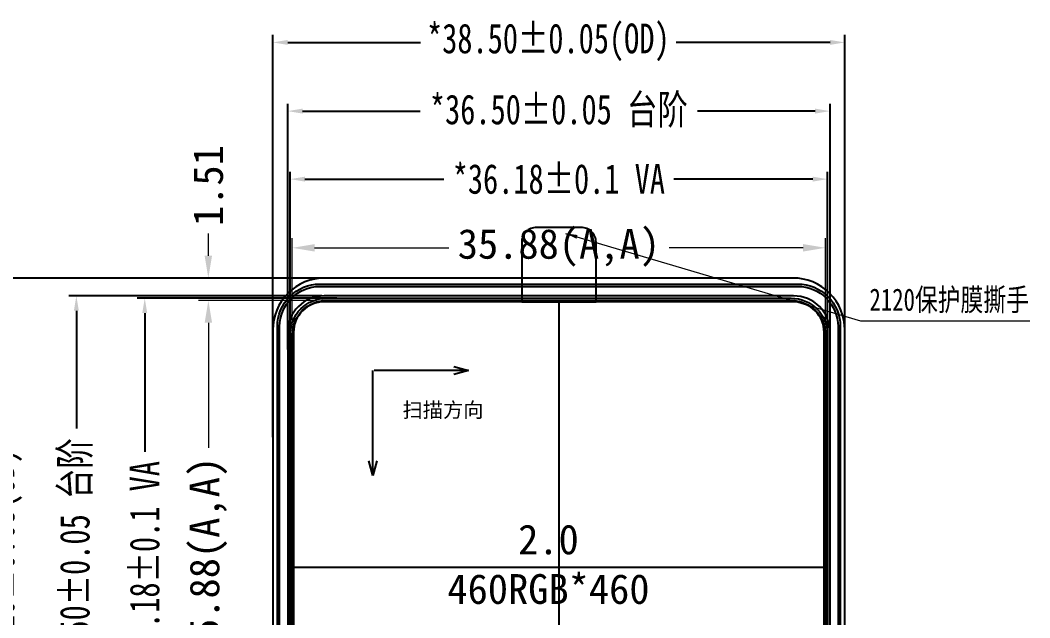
# Model space of a CAD drawing. Header units: millimetres. Extents: x -1677 to -687, y -1765 to -1070.
# Drawn here: x -1636.9 to -1569, y -1596.2 to -1556 of the extents above; entities that cross this region are included whole.
import ezdxf

# ---------------------------------------------------------------- set-up
doc = ezdxf.new("R2010")
doc.units = ezdxf.units.MM
for name, color, linetype in [('dim', 3, 'Continuous'), ('L61', 4, 'Continuous'), ('lens', 6, 'Continuous')]:
    doc.layers.add(name, color=color, linetype=linetype)
doc.layers.add('text', color=212, linetype='Continuous', lineweight=20)
doc.layers.add('标注', color=3, linetype='Continuous', lineweight=15)
doc.styles.add('RD', font='ROMAND.shx', dxfattribs={"width": 0.8})
doc.styles.add('ROMANC', font='romanc.shx', dxfattribs={"bigfont": 'gbcbig.shx'})
doc.styles.get("Standard").update_dxf_attribs({"font": 'txt.shx'})
doc.styles.add('宋', font='SimSun.ttf', dxfattribs={"height": 2})
doc.styles.add('宋体', font='SimSun.ttf', dxfattribs={"width": 0.75})
doc.dimstyles.new('DIM', dxfattribs={"dimtxt": 0.8, "dimasz": 0.8, "dimexe": 0, "dimexo": 0.5, "dimgap": 0.11, "dimtad": 0, "dimzin": 1, "dimdsep": 46, "dimtxsty": 'RD', "dimcen": 0, "dimclrd": 256, "dimclre": 256, "dimclrt": 256, "dimadec": 0, "dimazin": 0, "dimtm": 1e-09, "dimtfac": 1, "dimtofl": 0, "dimtmove": 0, "dimatfit": 3, "dimfxl": 1, "dimlwe": -1, "dimarcsym": 0})
doc.dimstyles.new('RG', dxfattribs={"dimtxt": 2, "dimasz": 1, "dimexe": 0.5, "dimexo": 0.3, "dimgap": 0.3, "dimtad": 0, "dimzin": 1, "dimdsep": 46, "dimtxsty": '宋体', "dimcen": 2.5, "dimclrd": 256, "dimclre": 256, "dimclrt": 256, "dimadec": 0, "dimazin": 2, "dimtfac": 1, "dimtmove": 0, "dimatfit": 3, "dimfxl": 1, "dimarcsym": 0})
doc.dimstyles.get("Standard").update_dxf_attribs({"dimtxt": 3, "dimasz": 2.5, "dimexe": 1, "dimexo": 0.8, "dimtad": 0, "dimdsep": 46, "dimtxsty": 'Standard', "dimblk": 'OPEN30', "dimcen": 0, "dimazin": 2, "dimtfac": 1, "dimtofl": 0, "dimtmove": 0, "dimatfit": 3, "dimldrblk": 'OPEN30', "dimfxl": 1, "dimarcsym": 0})
doc.dimstyles.new('YanXiu', dxfattribs={"dimtxt": 2.5, "dimasz": 2.2, "dimexe": 0.66, "dimexo": 0.66, "dimgap": 0.66, "dimtad": 0, "dimdsep": 46, "dimtxsty": 'ROMANC', "dimcen": 0, "dimclrd": 256, "dimclre": 131, "dimclrt": 42, "dimazin": 2, "dimtfac": 1, "dimtofl": 0, "dimtmove": 0, "dimatfit": 3, "dimfxl": 1, "dimlwd": 5, "dimlwe": 5, "dimarcsym": 0})

# ---------------------------------------------------------------- blocks, each defined once
blk = doc.blocks.new('*D108')
at = {"layer": 'Defpoints', "color": 0, "transparency": 16777216}
for p in [(-1616.315, -1574.857), (-1624.264, -1610.737), (-1616.315, -1610.737)]:
    blk.add_point(p, dxfattribs=at)
at = {"layer": '标注', "lineweight": 5, "transparency": 16777216}
for p, q in [((-1616.975, -1574.857), (-1624.924, -1574.857)), ((-1624.264, -1576.357), (-1624.264, -1584.763)), ((-1624.264, -1609.237), (-1624.264, -1599.592)), ((-1616.975, -1610.737), (-1624.924, -1610.737))]:
    blk.add_line(p, q, dxfattribs=at)
at = {"layer": '标注', "transparency": 16777216}
for points in [[(-1624.514, -1576.357), (-1624.014, -1576.357), (-1624.264, -1574.857)], [(-1624.514, -1609.237), (-1624.014, -1609.237), (-1624.264, -1610.737)]]:
    blk.add_solid(points, dxfattribs=at)
at = {"layer": '标注', "transparency": 16777216, "insert": (-1624.264, -1592.177), "char_height": 2, "attachment_point": 5, "rotation": 90, "style": '宋'}
blk.add_mtext('35.88(A,A)', dxfattribs=at)
blk = doc.blocks.new('*D109')
at = {"layer": 'Defpoints', "color": 0, "transparency": 16777216}
for p in [(-1582.735, -1571.317), (-1618.615, -1577.157), (-1582.735, -1577.157)]:
    blk.add_point(p, dxfattribs=at)
at = {"layer": '标注', "lineweight": 5, "transparency": 16777216}
for p, q in [((-1618.615, -1576.497), (-1618.615, -1570.657)), ((-1582.735, -1576.497), (-1582.735, -1570.657)), ((-1617.115, -1571.317), (-1608.09, -1571.317)), ((-1584.235, -1571.317), (-1593.261, -1571.317))]:
    blk.add_line(p, q, dxfattribs=at)
at = {"layer": '标注', "transparency": 16777216}
for points in [[(-1617.115, -1571.067), (-1617.115, -1571.567), (-1618.615, -1571.317)], [(-1584.235, -1571.067), (-1584.235, -1571.567), (-1582.735, -1571.317)]]:
    blk.add_solid(points, dxfattribs=at)
at = {"layer": '标注', "transparency": 16777216, "insert": (-1600.675, -1571.317), "char_height": 2, "attachment_point": 5, "style": '宋'}
blk.add_mtext('35.88(A,A)', dxfattribs=at)
blk = doc.blocks.new('*D110')
at = {"layer": 'Defpoints', "color": 0, "transparency": 16777216}
for p in [(-1619.925, -1576.847), (-1618.615, -1577.157), (-1618.615, -1614.53)]:
    blk.add_point(p, dxfattribs=at)
at = {"layer": '标注', "lineweight": 5, "transparency": 16777216}
for p, q in [((-1619.925, -1577.507), (-1619.925, -1615.19)), ((-1618.615, -1577.817), (-1618.615, -1615.19)), ((-1621.425, -1614.53), (-1622.925, -1614.53)), ((-1617.115, -1614.53), (-1615.615, -1614.53))]:
    blk.add_line(p, q, dxfattribs=at)
at = {"layer": '标注', "transparency": 16777216}
for points in [[(-1621.425, -1614.28), (-1621.425, -1614.78), (-1619.925, -1614.53)], [(-1617.115, -1614.28), (-1617.115, -1614.78), (-1618.615, -1614.53)]]:
    blk.add_solid(points, dxfattribs=at)
at = {"layer": '标注', "transparency": 16777216, "insert": (-1626.138, -1614.53), "char_height": 2, "attachment_point": 5, "style": '宋'}
blk.add_mtext('1.31', dxfattribs=at)
blk = doc.blocks.new('*D111')
at = {"layer": 'Defpoints', "color": 0, "transparency": 16777216}
for p in [(-1616.425, -1573.347), (-1624.264, -1574.857), (-1616.315, -1574.857)]:
    blk.add_point(p, dxfattribs=at)
at = {"layer": '标注', "lineweight": 5, "transparency": 16777216}
for p, q in [((-1624.264, -1571.847), (-1624.264, -1570.347)), ((-1617.085, -1573.347), (-1624.924, -1573.347)), ((-1616.975, -1574.857), (-1624.924, -1574.857)), ((-1624.264, -1576.357), (-1624.264, -1577.857))]:
    blk.add_line(p, q, dxfattribs=at)
at = {"layer": '标注', "transparency": 16777216}
for points in [[(-1624.514, -1571.847), (-1624.014, -1571.847), (-1624.264, -1573.347)], [(-1624.514, -1576.357), (-1624.014, -1576.357), (-1624.264, -1574.857)]]:
    blk.add_solid(points, dxfattribs=at)
at = {"layer": '标注', "transparency": 16777216, "insert": (-1624.264, -1567.134), "char_height": 2, "attachment_point": 5, "rotation": 90, "style": '宋'}
blk.add_mtext('1.51', dxfattribs=at)
blk = doc.blocks.new('_Open30')
at = {"color": 0, "linetype": 'ByBlock', "lineweight": -2}
for p, q in [((-1, 0.268), (0, 0)), ((0, 0), (-1, -0.268)), ((0, 0), (-1, 0))]:
    blk.add_line(p, q, dxfattribs=at)
blk = doc.blocks.new('*D311')
at = {"layer": 'Defpoints', "color": 0, "transparency": 16777216}
for p in [(-1581.425, -1557.504), (-1619.925, -1584.342), (-1581.425, -1584.382)]:
    blk.add_point(p, dxfattribs=at)
at = {"layer": 'dim', "lineweight": -2, "transparency": 16777216}
for p, q in [((-1619.925, -1584.042), (-1619.925, -1557.004)), ((-1581.425, -1584.082), (-1581.425, -1557.004)), ((-1618.925, -1557.504), (-1609.993, -1557.504)), ((-1582.425, -1557.504), (-1592.775, -1557.504))]:
    blk.add_line(p, q, dxfattribs=at)
at = {"layer": 'dim', "transparency": 16777216}
for points in [[(-1618.925, -1557.338), (-1618.925, -1557.671), (-1619.925, -1557.504)], [(-1582.425, -1557.338), (-1582.425, -1557.671), (-1581.425, -1557.504)]]:
    blk.add_solid(points, dxfattribs=at)
at = {"layer": 'dim', "transparency": 16777216, "insert": (-1601.384, -1557.504), "char_height": 2, "attachment_point": 5, "style": '宋体'}
blk.add_mtext('*38.50±0.05(OD)', dxfattribs=at)
blk = doc.blocks.new('*D312')
at = {"layer": 'Defpoints', "color": 0, "transparency": 16777216}
for p in [(-1582.585, -1566.699), (-1618.765, -1583.273), (-1582.585, -1584.291)]:
    blk.add_point(p, dxfattribs=at)
at = {"layer": 'dim', "lineweight": -2, "transparency": 16777216}
for p, q in [((-1618.765, -1582.973), (-1618.765, -1566.199)), ((-1582.585, -1583.991), (-1582.585, -1566.199)), ((-1617.765, -1566.699), (-1608.425, -1566.699)), ((-1583.585, -1566.699), (-1592.926, -1566.699))]:
    blk.add_line(p, q, dxfattribs=at)
at = {"layer": 'dim', "transparency": 16777216}
for points in [[(-1617.765, -1566.532), (-1617.765, -1566.865), (-1618.765, -1566.699)], [(-1583.585, -1566.532), (-1583.585, -1566.865), (-1582.585, -1566.699)]]:
    blk.add_solid(points, dxfattribs=at)
at = {"layer": 'dim', "transparency": 16777216, "insert": (-1600.675, -1566.699), "char_height": 2, "attachment_point": 5, "style": '宋体'}
blk.add_mtext('*36.18±0.1 VA', dxfattribs=at)
blk = doc.blocks.new('*D313')
at = {"layer": 'Defpoints', "color": 0, "transparency": 16777216}
for p in [(-1615.314, -1574.707), (-1628.545, -1610.887), (-1615.102, -1610.887)]:
    blk.add_point(p, dxfattribs=at)
at = {"layer": 'dim', "lineweight": -2, "transparency": 16777216}
for p, q in [((-1615.614, -1574.707), (-1629.045, -1574.707)), ((-1628.545, -1575.707), (-1628.545, -1585.047)), ((-1628.545, -1609.887), (-1628.545, -1600.547)), ((-1615.402, -1610.887), (-1629.045, -1610.887))]:
    blk.add_line(p, q, dxfattribs=at)
at = {"layer": 'dim', "transparency": 16777216}
for points in [[(-1628.711, -1575.707), (-1628.378, -1575.707), (-1628.545, -1574.707)], [(-1628.711, -1609.887), (-1628.378, -1609.887), (-1628.545, -1610.887)]]:
    blk.add_solid(points, dxfattribs=at)
at = {"layer": 'dim', "transparency": 16777216, "insert": (-1628.545, -1592.797), "char_height": 2, "attachment_point": 5, "rotation": 90, "style": '宋体'}
blk.add_mtext('*36.18±0.1 VA', dxfattribs=at)
blk = doc.blocks.new('*D314')
at = {"layer": 'Defpoints', "color": 0, "transparency": 16777216}
for p in [(-1615.021, -1573.347), (-1638.056, -1612.547), (-1614.645, -1612.547)]:
    blk.add_point(p, dxfattribs=at)
at = {"layer": 'dim', "lineweight": -2, "transparency": 16777216}
for p, q in [((-1615.321, -1573.347), (-1638.556, -1573.347)), ((-1638.056, -1574.347), (-1638.056, -1584.338)), ((-1638.056, -1611.547), (-1638.056, -1601.556)), ((-1614.945, -1612.547), (-1638.556, -1612.547))]:
    blk.add_line(p, q, dxfattribs=at)
at = {"layer": 'dim', "transparency": 16777216}
for points in [[(-1638.223, -1574.347), (-1637.89, -1574.347), (-1638.056, -1573.347)], [(-1638.223, -1611.547), (-1637.89, -1611.547), (-1638.056, -1612.547)]]:
    blk.add_solid(points, dxfattribs=at)
at = {"layer": 'dim', "transparency": 16777216, "insert": (-1638.056, -1592.947), "char_height": 2, "attachment_point": 5, "rotation": 90, "style": '宋体'}
blk.add_mtext('*39.20±0.05(OD)', dxfattribs=at)
blk = doc.blocks.new('*D315')
at = {"layer": 'Defpoints', "color": 0, "transparency": 16777216}
for p in [(-1582.425, -1562.125), (-1618.925, -1578.444), (-1582.425, -1578.677)]:
    blk.add_point(p, dxfattribs=at)
at = {"layer": 'dim', "lineweight": -2, "transparency": 16777216}
for p, q in [((-1618.925, -1578.144), (-1618.925, -1561.625)), ((-1617.925, -1562.125), (-1610.009, -1562.125)), ((-1583.425, -1562.125), (-1591.342, -1562.125)), ((-1582.425, -1578.377), (-1582.425, -1561.625))]:
    blk.add_line(p, q, dxfattribs=at)
at = {"layer": 'dim', "transparency": 16777216}
for points in [[(-1617.925, -1561.958), (-1617.925, -1562.291), (-1618.925, -1562.125)], [(-1583.425, -1561.958), (-1583.425, -1562.291), (-1582.425, -1562.125)]]:
    blk.add_solid(points, dxfattribs=at)
at = {"layer": 'dim', "transparency": 16777216, "insert": (-1600.675, -1562.125), "char_height": 2, "attachment_point": 5, "style": '宋体'}
blk.add_mtext('*36.50±0.05 {\\fSimSun|b0|i0|c134|p2;台阶}', dxfattribs=at)
blk = doc.blocks.new('*D316')
at = {"layer": 'Defpoints', "color": 0, "transparency": 16777216}
for p in [(-1616.319, -1574.547), (-1633.148, -1611.047), (-1615.184, -1611.047)]:
    blk.add_point(p, dxfattribs=at)
at = {"layer": 'dim', "lineweight": -2, "transparency": 16777216}
for p, q in [((-1616.619, -1574.547), (-1633.648, -1574.547)), ((-1633.148, -1575.547), (-1633.148, -1583.464)), ((-1633.148, -1610.047), (-1633.148, -1602.131)), ((-1615.484, -1611.047), (-1633.648, -1611.047))]:
    blk.add_line(p, q, dxfattribs=at)
at = {"layer": 'dim', "transparency": 16777216}
for points in [[(-1633.315, -1575.547), (-1632.982, -1575.547), (-1633.148, -1574.547)], [(-1633.315, -1610.047), (-1632.982, -1610.047), (-1633.148, -1611.047)]]:
    blk.add_solid(points, dxfattribs=at)
at = {"layer": 'dim', "transparency": 16777216, "insert": (-1633.148, -1592.797), "char_height": 2, "attachment_point": 5, "rotation": 90, "style": '宋体'}
blk.add_mtext('*36.50±0.05 {\\fSimSun|b0|i0|c134|p2;台阶}', dxfattribs=at)
blk = doc.blocks.new('13q2e4tgryth')
at = {"color": 1}
blk.add_lwpolyline([(-2823.297, -1624.192), (-2792.017, -1624.192, -0.414214), (-2789.567, -1626.642), (-2789.567, -1657.922, -0.414214), (-2792.017, -1660.372), (-2823.297, -1660.372, -0.414214), (-2825.747, -1657.922), (-2825.747, -1626.642, -0.414214)], format="xyb", close=True, dxfattribs=at)
at = {"layer": 'lens', "linetype": 'Continuous'}
blk.add_lwpolyline([(-2826.907, -1658.532, 0.414214), (-2823.407, -1662.032), (-2791.907, -1662.032, 0.414214), (-2788.407, -1658.532), (-2788.407, -1626.332, 0.414214), (-2791.907, -1622.832), (-2823.407, -1622.832, 0.414214), (-2826.907, -1626.332)], format="xyb", close=True, dxfattribs=at)
at = {"layer": 'lens', "color": 2, "linetype": 'Continuous'}
blk.add_lwpolyline([(-2789.407, -1626.482, 0.414214), (-2791.857, -1624.032), (-2823.457, -1624.032, 0.414214), (-2825.907, -1626.482), (-2825.907, -1658.082, 0.414214), (-2823.457, -1660.532), (-2791.857, -1660.532, 0.414214), (-2789.407, -1658.082)], format="xyb", close=True, dxfattribs=at)
blk = doc.blocks.new('24RETRGYHTJ')
at = {"color": 4}
blk.add_lwpolyline([(-1696.732, -1435.669), (-1691.732, -1435.669), (-1691.732, -1431.669, 0.414214), (-1692.732, -1430.669), (-1695.732, -1430.669, 0.414214), (-1696.732, -1431.669)], format="xyb", close=True, dxfattribs=at)
at = {"layer": 'lens', "color": 4, "linetype": 'Continuous'}
blk.add_lwpolyline([(-1676.382, -1437.719, 0.414214), (-1678.432, -1435.669), (-1710.032, -1435.669, 0.414214), (-1712.082, -1437.719), (-1712.082, -1469.319, 0.414214), (-1710.032, -1471.369), (-1678.432, -1471.369, 0.414214), (-1676.382, -1469.319)], format="xyb", close=True, dxfattribs=at)
blk = doc.blocks.new('AFDAFDD')
at = {"color": 1}
blk.add_lwpolyline([(-1722.986, -1574.857), (-1691.706, -1574.857, -0.414214), (-1689.406, -1577.157), (-1689.406, -1608.437, -0.414214), (-1691.706, -1610.737), (-1722.986, -1610.737, -0.414214), (-1725.286, -1608.437), (-1725.286, -1577.157, -0.414214)], format="xyb", close=True, dxfattribs=at)
at = {"layer": 'L61', "color": 1}
blk.add_lwpolyline([(-1723.436, -1573.757), (-1691.256, -1573.757, -0.414214), (-1688.406, -1576.607), (-1688.406, -1609.987, -0.414214), (-1691.256, -1612.837), (-1723.436, -1612.837, -0.414214), (-1726.286, -1609.987), (-1726.286, -1576.607, -0.414214)], format="xyb", close=True, dxfattribs=at)
at = {"insert": (-1717.87, -1581.72), "char_height": 1, "width": 8.2908, "attachment_point": 1}
blk.add_mtext('扫描方向', dxfattribs=at)
at = {"layer": 'text', "color": 1, "insert": (-1708.046, -1589.926), "char_height": 2, "width": 7.93549, "attachment_point": 2, "style": '宋'}
blk.add_mtext('2.0\\P460RGB*460', dxfattribs=at)
for points in [[(-1719.87, -1586.636), (-1719.87, -1579.56)], [(-1713.422, -1579.56), (-1719.781, -1579.56)]]:
    blk.add_leader(points, dimstyle='Standard', override={"dimasz": 1, "dimgap": 0.09, "dimtad": 0})

msp = doc.modelspace()

# ---------------------------------------------------------------- linework, layer by layer
at = {"color": 1}
for p, q in [((-1600.675, -1574.857), (-1600.675, -1610.737)), ((-1618.615, -1592.797), (-1582.735, -1592.797))]:
    msp.add_line(p, q, dxfattribs=at)
at = {"layer": 'L61', "color": 4}
msp.add_lwpolyline([(-1619.095, -1611.352, -0.133287), (-1619.465, -1609.987), (-1619.465, -1576.607, -0.414214), (-1616.765, -1573.907), (-1584.585, -1573.907, -0.414214), (-1581.885, -1576.607), (-1581.885, -1609.987, -0.133287), (-1582.256, -1611.352)], format="xyb", close=True, dxfattribs=at)

# ---------------------------------------------------------------- block references
at = {"color": 1}
for name, p in [('24RETRGYHTJ', (93.557, -139.278)), ('13q2e4tgryth', (1206.981, 49.485)), ('AFDAFDD', (106.671, 0))]:
    msp.add_blockref(name, p, dxfattribs=at)

# ---------------------------------------------------------------- texts
at = {"layer": 'dim', "color": 3, "insert": (-1569.038, -1574.051), "char_height": 1.5, "width": 19.70966, "attachment_point": 3, "style": '宋体'}
msp.add_mtext('{\\fSimSun|b0|i0|c134|p54;2120保护膜撕手}', dxfattribs=at)

# ---------------------------------------------------------------- dimensions: what is measured, and where the dimension line sits
at = {"layer": 'dim'}
dim = msp.add_linear_dim(base=(-1581.425, -1557.504), p1=(-1619.925, -1584.342), p2=(-1581.425, -1584.382), text='*<>(OD)', dimstyle='RG', override={"dimtol": 1, "dimtp": 0.05, "dimtm": 0.05, "dimfxl": 0.2}, dxfattribs=at)
dim.commit()
dim.dimension.update_dxf_attribs({"geometry": '*D311', "text_midpoint": (-1601.384, -1557.504), "dimtype": 160})
for base, p1, p2, text, override, picture, middle in [((-1582.425, -1562.125), (-1618.925, -1578.444), (-1582.425, -1578.677), '*<> {\\fSimSun|b0|i0|c134|p2;台阶}', {"dimtol": 1, "dimtp": 0.05, "dimtm": 0.05, "dimfxl": 0.2}, '*D315', (-1600.675, -1562.125)), ((-1582.585, -1566.699), (-1618.765, -1583.273), (-1582.585, -1584.291), '*<> VA', {"dimtol": 1, "dimtp": 0.1, "dimtm": 0.1, "dimfxl": 0.2}, '*D312', (-1600.675, -1566.699))]:
    dim = msp.add_linear_dim(base=base, p1=p1, p2=p2, text=text, dimstyle='RG', override=override, dxfattribs=at)
    dim.commit()
    dim.dimension.update_dxf_attribs({"geometry": picture, "text_midpoint": middle})
for base, p1, p2, text, override, picture, middle in [((-1638.056, -1612.547), (-1615.021, -1573.347), (-1614.645, -1612.547), '*<>(OD)', {"dimtol": 1, "dimtp": 0.05, "dimtm": 0.05, "dimfxl": 0.2}, '*D314', (-1638.056, -1592.947)), ((-1633.148, -1611.047), (-1616.319, -1574.547), (-1615.184, -1611.047), '*<> {\\fSimSun|b0|i0|c134|p2;台阶}', {"dimtol": 1, "dimtp": 0.05, "dimtm": 0.05, "dimfxl": 0.2}, '*D316', (-1633.148, -1592.797)), ((-1628.545, -1610.887), (-1615.314, -1574.707), (-1615.102, -1610.887), '*<> VA', {"dimtol": 1, "dimtp": 0.1, "dimtm": 0.1, "dimfxl": 0.2}, '*D313', (-1628.545, -1592.797))]:
    dim = msp.add_linear_dim(base=base, p1=p1, p2=p2, angle=90, text=text, dimstyle='RG', override=override, dxfattribs=at)
    dim.commit()
    dim.dimension.update_dxf_attribs({"geometry": picture, "text_midpoint": middle})
at = {"layer": '标注'}
dim = msp.add_linear_dim(base=(-1624.264, -1574.857), p1=(-1616.425, -1573.347), p2=(-1616.315, -1574.857), angle=90, dimstyle='YanXiu', override={"dimasz": 1.5, "dimtxsty": '宋', "dimclre": 256, "dimclrt": 256}, dxfattribs=at)
dim.commit()
dim.dimension.update_dxf_attribs({"geometry": '*D111', "text_midpoint": (-1624.264, -1567.134), "dimtype": 160})
dim = msp.add_linear_dim(base=(-1582.735, -1571.317), p1=(-1618.615, -1577.157), p2=(-1582.735, -1577.157), text='<>(A,A)', dimstyle='YanXiu', override={"dimasz": 1.5, "dimtxsty": '宋', "dimclre": 256, "dimclrt": 256}, dxfattribs=at)
dim.commit()
dim.dimension.update_dxf_attribs({"geometry": '*D109', "text_midpoint": (-1600.675, -1571.317), "dimtype": 160})
dim = msp.add_linear_dim(base=(-1624.264, -1610.737), p1=(-1616.315, -1574.857), p2=(-1616.315, -1610.737), angle=90, text='<>(A,A)', dimstyle='YanXiu', override={"dimasz": 1.5, "dimtxsty": '宋', "dimclre": 256, "dimclrt": 256}, dxfattribs=at)
dim.commit()
dim.dimension.update_dxf_attribs({"geometry": '*D108', "text_midpoint": (-1624.264, -1592.177), "dimtype": 160})
dim = msp.add_linear_dim(base=(-1618.615, -1614.53), p1=(-1619.925, -1576.847), p2=(-1618.615, -1577.157), dimstyle='YanXiu', override={"dimasz": 1.5, "dimtxsty": '宋', "dimclre": 256, "dimclrt": 256}, dxfattribs=at)
dim.commit()
dim.dimension.update_dxf_attribs({"geometry": '*D110', "text_midpoint": (-1626.138, -1614.53), "dimtype": 160})

# ---------------------------------------------------------------- leaders
at = {"layer": 'dim', "lineweight": 5}
msp.add_leader([(-1600.221, -1570.352), (-1580.374, -1576.226), (-1568.979, -1576.226)], dimstyle='DIM', override={"dimfxl": 1.25, "dimlwd": 5, "dimlwe": 5, "dimarcsym": 1}, dxfattribs=at)

doc.saveas('drawing.dxf')
